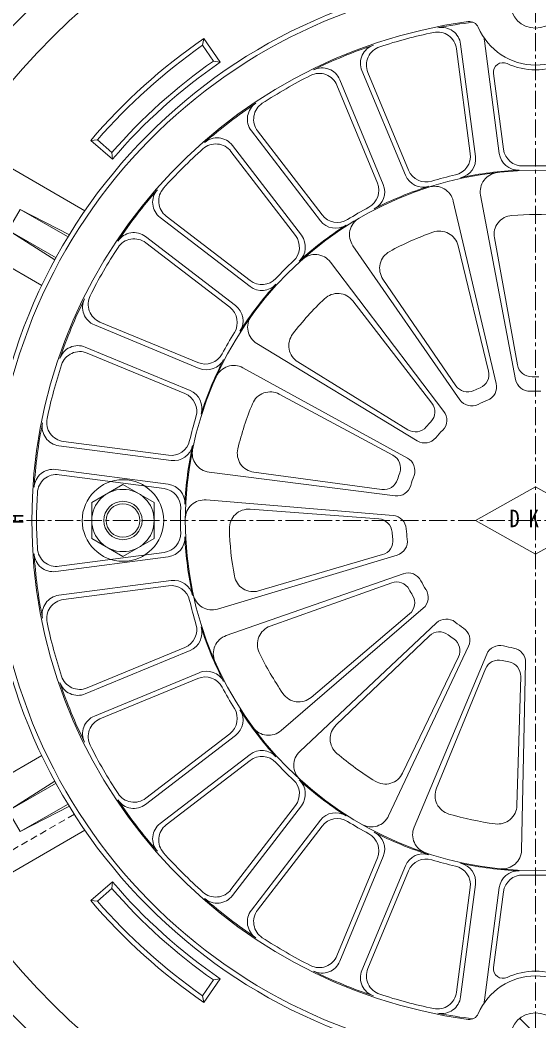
# Model space of a CAD drawing. Units: millimetres, scale not verified. Extents: x -1380 to 1380, y -955 to 955.
# Drawn here: x -557.4 to -449.3, y 120.7 to 329.4 of the extents above; entities that cross this region are included whole.
import ezdxf
from ezdxf.enums import TextEntityAlignment as Align

# ---------------------------------------------------------------- set-up
doc = ezdxf.new("R2010")
doc.units = ezdxf.units.MM
doc.header["$LTSCALE"] = 3
doc.linetypes.add('USER1', pattern=[2, 1.25, -0.25, 0.25, -0.25])
doc.linetypes.add('USER3', pattern=[0.75, 0.5, -0.25])
for name, color, linetype, lineweight in [('0-2_L-2', 7, 'Continuous', 18), ('0-4_L-5', 2, 'USER1', 18), ('0-5_L-3', 7, 'Continuous', 18), ('0-B_L-1a', 3, 'Continuous', 18), ('0-C_L-1b', 150, 'Continuous', 18)]:
    doc.layers.add(name, color=color, linetype=linetype, lineweight=lineweight)
doc.styles.add('ＭＳ ゴシック', font='')
doc.styles.get('ＭＳ ゴシック').set_extended_font_data('MS Gothic')

msp = doc.modelspace()

# ---------------------------------------------------------------- linework, layer by layer
at = {"layer": '0-2_L-2'}
for radius in [155, 154.5]:
    msp.add_circle((-449.992, 225.056), radius, dxfattribs=at)
at = {"layer": '0-4_L-5'}
for p, q in [((-449.992, 476.676), (-449.992, -26.564)), ((-198.372, 225.056), (-701.612, 225.056))]:
    msp.add_line(p, q, dxfattribs=at)
at = {"layer": '0-5_L-3'}
msp.add_line((-453.256, 121.168), (-450.876, 118.789), dxfattribs=at)
msp.add_lwpolyline([(-542.492, 228.809), (-535.992, 232.561), (-529.492, 228.809), (-529.492, 221.303), (-535.992, 217.55), (-542.492, 221.303)], close=True, dxfattribs=at)
for centre, radius in [((-449.992, 333.056), 5.3), ((-535.992, 225.056), 8.5), ((-535.992, 225.056), 6.5), ((-535.992, 225.056), 4), ((-535.992, 225.056), 3.5), ((-449.992, 117.056), 5.3)]:
    msp.add_circle(centre, radius, dxfattribs=at)
at = {"layer": '0-B_L-1a'}
for p, q in [((-462.508, 300.973), (-465.595, 324.418)), ((-457.551, 301.625), (-460.637, 325.071)), ((-463.596, 301.573), (-466.478, 323.464)), ((-477.111, 297.06), (-486.16, 318.908)), ((-476.469, 298.124), (-484.919, 318.523)), ((-456.656, 302.487), (-458.737, 318.294)), ((-482.936, 295.445), (-491.386, 315.844)), ((-481.73, 295.146), (-490.78, 316.994)), ((-494.823, 287.587), (-509.219, 306.349)), ((-494.478, 288.781), (-507.92, 306.298)), ((-498.789, 284.544), (-513.185, 303.305)), ((-500.032, 284.52), (-513.473, 302.037)), ((-461.438, 292.899), (-454.139, 254.472)), ((-467.129, 291.689), (-458.167, 253.616)), ((-509.479, 273.854), (-528.241, 288.25)), ((-509.456, 275.096), (-526.973, 288.537)), ((-512.523, 269.887), (-531.285, 284.283)), ((-453.742, 257.509), (-458.558, 283.988)), ((-513.717, 269.543), (-531.234, 282.984)), ((-488.043, 282.378), (-465.745, 250.242)), ((-459.766, 256.229), (-466.136, 282.377)), ((-492.749, 278.958), (-469.077, 247.821)), ((-466.618, 253.178), (-481.787, 275.409)), ((-471.6, 249.559), (-488.055, 270.855)), ((-520.082, 256.794), (-541.93, 265.844)), ((-520.381, 258), (-540.78, 266.45)), ((-521.996, 252.175), (-543.844, 261.225)), ((-508.068, 261.945), (-474.628, 241.657)), ((-523.06, 251.533), (-543.459, 259.983)), ((-510.977, 256.907), (-476.686, 238.091)), ((-476.619, 243.984), (-499.519, 258.123)), ((-479.698, 238.651), (-503.392, 251.414)), ((-525.908, 237.572), (-549.354, 240.659)), ((-526.509, 238.66), (-548.4, 241.542)), ((-526.561, 232.615), (-550.007, 235.702)), ((-527.423, 231.72), (-549.314, 234.602)), ((-518.051, 235.134), (-479.25, 230.201)), ((-482.016, 231.518), (-508.687, 235.12)), ((-518.659, 229.348), (-479.68, 226.106)), ((-482.659, 225.393), (-509.496, 227.415)), ((-526.561, 217.497), (-550.007, 214.41)), ((-527.423, 218.392), (-549.314, 215.51)), ((-516.266, 206.58), (-478.813, 217.856)), ((-481.875, 217.934), (-507.706, 210.377)), ((-514.469, 201.048), (-477.541, 213.94)), ((-525.908, 212.54), (-549.354, 209.453)), ((-526.509, 211.452), (-548.4, 208.57)), ((-479.972, 212.077), (-505.312, 203.008)), ((-503.022, 181.221), (-473.393, 206.756)), ((-476.222, 205.581), (-496.745, 188.171)), ((-499.129, 176.898), (-470.638, 203.696)), ((-472.102, 201.005), (-491.561, 182.414)), ((-523.06, 198.578), (-543.459, 190.129)), ((-480.608, 163.442), (-463.927, 198.82)), ((-521.996, 197.937), (-543.844, 188.887)), ((-466.033, 196.596), (-477.701, 172.344)), ((-475.294, 161.075), (-460.165, 197.145)), ((-452.9, 156.316), (-452.051, 195.42)), ((-520.082, 193.317), (-541.93, 184.268)), ((-520.381, 192.111), (-540.78, 183.662)), ((-460.408, 194.091), (-470.623, 169.193)), ((-453.071, 192.532), (-453.865, 165.631)), ((-512.523, 180.225), (-531.285, 165.829)), ((-513.717, 180.569), (-531.234, 167.128)), ((-509.479, 176.258), (-528.241, 161.862)), ((-509.456, 175.016), (-526.973, 161.574)), ((-500.032, 165.592), (-513.473, 148.075)), ((-498.789, 165.568), (-513.185, 146.807)), ((-494.823, 162.524), (-509.219, 143.763)), ((-494.478, 161.33), (-507.92, 143.813)), ((-482.936, 154.667), (-491.386, 134.268)), ((-481.73, 154.965), (-490.78, 133.117)), ((-477.111, 153.052), (-486.16, 131.204)), ((-476.469, 151.988), (-484.919, 131.589)), ((-463.596, 148.538), (-466.478, 126.647)), ((-462.508, 149.139), (-465.595, 125.693)), ((-457.551, 148.487), (-460.637, 125.041)), ((-456.656, 147.625), (-458.737, 131.818))]:
    msp.add_line(p, q, dxfattribs=at)
msp.add_lwpolyline([(-437.492, 225.056), (-449.992, 218.056), (-462.492, 225.056), (-449.992, 232.056)], close=True, dxfattribs=at)
msp.add_circle((-449.992, 225.056), 73, dxfattribs=at)
for centre, radius, start, end in [((-449.992, 225.056), 114, 93.07089, 266.92911), ((-449.992, 225.056), 113, 93.61565, 266.38435), ((-449.992, 225.056), 105, 97.68835, 262.31165), ((-449.992, 225.056), 104.759, 97.1633, 101.19874), ((-469.56, 323.896), 4, 7.5, 101.19874), ((-463.772, 327.13), 2, 23.26982, 97.68835), ((-449.992, 333.056), 13, 203.26982, 336.73018), ((-449.992, 225.056), 104, 101.80122, 108.19878), ((-470.443, 322.942), 4, 7.5, 101.80122), ((-449.992, 225.056), 104.759, 108.80126, 116.19874), ((-482.465, 320.439), 4, 108.80126, 202.5), ((-481.223, 320.054), 4, 108.19878, 202.5), ((-456.672, 325.593), 4, 179.28195, 187.5), ((-494.475, 315.464), 4, 22.5, 116.19874), ((-456.754, 318.555), 2, 64.99985, 187.5), ((-449.992, 333.056), 14, 244.99985, 295.00015), ((-449.992, 225.056), 104, 116.80122, 123.19878), ((-495.081, 314.313), 4, 22.5, 116.80122), ((-449.992, 225.056), 104.759, 123.80126, 131.19874), ((-506.045, 308.784), 4, 123.80126, 217.5), ((-504.746, 308.733), 4, 123.19878, 217.5), ((-516.359, 300.87), 4, 37.5, 131.19874), ((-516.647, 299.602), 4, 37.5, 131.80122), ((-449.992, 225.056), 104, 131.80122, 138.19878), ((-467.561, 301.051), 4, 283.01773, 7.5), ((-466.474, 300.45), 4, 282.33141, 7.5), ((-453.585, 302.147), 4, 187.5, 272.66859), ((-452.69, 303.009), 4, 187.5, 271.98227), ((-449.992, 225.056), 74, 88.01773, 91.98227), ((-473.415, 298.59), 4, 202.5, 287.66859), ((-472.774, 299.655), 4, 202.5, 286.98227), ((-449.992, 225.056), 74, 103.01773, 106.98227), ((-449.992, 225.056), 73.175, 92.66859, 102.33141), ((-457.509, 293.645), 4, 96.2543, 190.75497), ((-486.632, 293.914), 4, 298.01773, 22.5), ((-485.426, 293.616), 4, 297.33141, 22.5), ((-449.992, 225.056), 73.175, 107.66859, 117.33141), ((-471.022, 290.773), 4, 13.24503, 107.7457), ((-449.992, 225.056), 104.759, 138.80126, 146.19874), ((-525.806, 291.423), 4, 138.80126, 232.5), ((-524.538, 291.711), 4, 138.19878, 232.5), ((-449.992, 225.056), 74, 118.01773, 121.98227), ((-491.305, 291.216), 4, 217.5, 301.98227), ((-454.622, 284.704), 4, 94.43925, 190.30797), ((-449.992, 225.056), 63.827, 85.56075, 94.43925), ((-449.992, 225.056), 73.175, 122.66859, 132.33141), ((-491.649, 290.022), 4, 217.5, 302.66859), ((-484.757, 284.658), 4, 120.2543, 214.75497), ((-533.72, 281.109), 4, 52.5, 146.19874), ((-503.205, 282.085), 4, 313.01773, 37.5), ((-501.963, 282.108), 4, 312.33141, 37.5), ((-449.992, 225.056), 63.827, 109.56075, 118.43925), ((-470.022, 281.43), 4, 13.69203, 109.56075), ((-449.992, 225.056), 104, 146.80122, 153.19878), ((-533.669, 279.81), 4, 52.5, 146.80122), ((-495.934, 276.537), 4, 37.24503, 131.7457), ((-478.483, 277.663), 4, 118.43925, 214.30797), ((-449.992, 225.056), 74, 133.01773, 136.98227), ((-449.992, 225.056), 73.175, 137.66859, 147.33141), ((-507.044, 277.027), 4, 232.5, 317.66859), ((-507.021, 278.269), 4, 232.5, 316.98227), ((-539.249, 270.146), 4, 153.19878, 247.5), ((-491.22, 268.409), 4, 37.69203, 133.56075), ((-449.992, 225.056), 104.759, 153.80126, 161.19874), ((-540.399, 269.54), 4, 153.80126, 247.5), ((-516.152, 266.369), 4, 328.01773, 52.5), ((-514.958, 266.713), 4, 327.33141, 52.5), ((-449.992, 225.056), 63.827, 133.56075, 142.43925), ((-505.993, 265.365), 4, 144.2543, 238.75497), ((-449.992, 225.056), 74, 148.01773, 151.98227), ((-497.417, 261.527), 4, 142.43925, 238.30797), ((-545.374, 257.529), 4, 67.5, 161.19874), ((-544.99, 256.287), 4, 67.5, 161.80122), ((-518.85, 261.696), 4, 247.5, 331.98227), ((-449.992, 225.056), 104, 161.80122, 168.19878), ((-518.551, 260.49), 4, 247.5, 332.66859), ((-449.992, 225.056), 73.175, 152.66859, 162.33141), ((-512.901, 253.4), 4, 61.24503, 155.7457), ((-450.791, 258.046), 3, 190.30797, 271.3871), ((-462.68, 255.519), 3, 292.6129, 13.69203), ((-449.992, 225.056), 30, 88.6129, 91.3871), ((-464.14, 254.869), 3, 214.30797, 295.3871), ((-449.992, 225.056), 30, 112.6129, 115.3871), ((-461.087, 252.929), 3, 291.70679, 13.24503), ((-451.192, 255.032), 3, 190.75497, 272.29321), ((-524.591, 247.838), 4, 343.01773, 67.5), ((-523.526, 248.479), 4, 342.33141, 67.5), ((-505.289, 247.892), 4, 61.69203, 157.56075), ((-449.992, 225.056), 27, 87.70679, 92.29321), ((-449.992, 225.056), 63.827, 157.56075, 166.43925), ((-473.974, 247.724), 3, 316.6129, 37.69203), ((-463.281, 251.952), 3, 214.75497, 296.29321), ((-449.992, 225.056), 27, 111.70679, 116.29321), ((-449.992, 225.056), 74, 163.01773, 166.98227), ((-471.465, 246.006), 3, 315.70679, 37.24503), ((-449.992, 225.056), 104.759, 168.80126, 176.19874), ((-548.832, 244.625), 4, 168.80126, 262.5), ((-547.878, 245.508), 4, 168.19878, 262.5), ((-475.043, 246.537), 3, 238.30797, 319.3871), ((-449.992, 225.056), 30, 136.6129, 139.3871), ((-473.071, 244.222), 3, 238.75497, 320.29321), ((-449.992, 225.056), 27, 135.70679, 140.29321), ((-525.987, 242.626), 4, 262.5, 346.98227), ((-525.386, 241.538), 4, 262.5, 347.66859), ((-449.992, 225.056), 73.175, 167.66859, 177.33141), ((-517.547, 239.102), 4, 168.2543, 262.75497), ((-508.151, 239.084), 4, 166.43925, 262.30797), ((-481.121, 236.01), 3, 340.6129, 61.69203), ((-478.13, 235.461), 3, 339.70679, 61.24503), ((-550.529, 231.736), 4, 82.5, 176.19874), ((-549.836, 230.636), 4, 82.5, 176.80122), ((-449.992, 225.056), 30, 160.6129, 163.3871), ((-449.992, 225.056), 27, 159.70679, 164.29321), ((-527.083, 228.649), 4, 357.33141, 82.5), ((-481.614, 234.491), 3, 262.30797, 343.3871), ((-478.871, 233.177), 3, 262.75497, 344.29321), ((-449.992, 225.056), 104, 176.80122, 183.19878), ((-527.945, 227.754), 4, 358.01773, 82.5), ((-449.992, 225.056), 74, 178.01773, 181.98227), ((-518.991, 225.362), 4, 85.24503, 179.7457), ((-509.797, 223.426), 4, 85.69203, 181.56075), ((-479.929, 223.116), 3, 3.70679, 85.24503), ((-482.885, 222.402), 3, 4.6129, 85.69203), ((-527.945, 222.358), 4, 277.5, 1.98227), ((-527.083, 221.463), 4, 277.5, 2.66859), ((-449.992, 225.056), 73.175, 182.66859, 192.33141), ((-449.992, 225.056), 63.827, 181.56075, 190.43925), ((-449.992, 225.056), 30, 184.6129, 187.3871), ((-449.992, 225.056), 27, 183.70679, 188.29321), ((-549.836, 219.476), 4, 183.19878, 277.5), ((-482.718, 220.813), 3, 286.30797, 7.3871), ((-479.678, 220.729), 3, 286.75497, 8.29321), ((-550.529, 218.376), 4, 183.80126, 277.5), ((-449.992, 225.056), 104.759, 183.80126, 191.19874), ((-508.829, 214.216), 4, 190.43925, 286.30797), ((-476.552, 211.107), 3, 27.70679, 109.24503), ((-525.987, 207.486), 4, 13.01773, 97.5), ((-525.386, 208.574), 4, 12.33141, 97.5), ((-478.962, 209.253), 3, 28.6129, 109.69203), ((-449.992, 225.056), 27, 207.70679, 212.29321), ((-548.832, 205.487), 4, 97.5, 191.19874), ((-517.42, 210.411), 4, 192.2543, 286.75497), ((-449.992, 225.056), 30, 208.6129, 211.3871), ((-478.163, 207.869), 3, 310.30797, 31.3871), ((-475.351, 209.028), 3, 310.75497, 32.29321), ((-547.878, 204.604), 4, 97.5, 191.80122), ((-449.992, 225.056), 74, 193.01773, 196.98227), ((-449.992, 225.056), 104, 191.80122, 198.19878), ((-524.591, 202.274), 4, 292.5, 16.98227), ((-523.526, 201.632), 4, 292.5, 17.66859), ((-449.992, 225.056), 73.175, 197.66859, 207.33141), ((-503.964, 199.242), 4, 109.69203, 205.56075), ((-468.582, 201.51), 3, 51.70679, 133.24503), ((-449.992, 225.056), 27, 231.70679, 236.29321), ((-466.64, 200.099), 3, 334.75497, 56.29321), ((-513.15, 197.271), 4, 109.24503, 203.7457), ((-470.029, 198.836), 3, 52.6129, 133.69203), ((-449.992, 225.056), 30, 232.6129, 235.3871), ((-468.737, 197.897), 3, 334.30797, 55.3871), ((-457.398, 195.985), 3, 75.70679, 157.24503), ((-449.992, 225.056), 27, 255.70679, 260.29321), ((-455.05, 195.485), 3, 358.75497, 80.29321), ((-449.992, 225.056), 63.827, 205.56075, 214.43925), ((-457.632, 192.953), 3, 76.6129, 157.69203), ((-449.992, 225.056), 30, 256.6129, 259.3871), ((-456.069, 192.62), 3, 358.30797, 79.3871), ((-544.99, 193.824), 4, 198.19878, 292.5), ((-518.85, 188.416), 4, 28.01773, 112.5), ((-518.551, 189.622), 4, 27.33141, 112.5), ((-545.374, 192.583), 4, 198.80126, 292.5), ((-449.992, 225.056), 104.759, 198.80126, 206.19874), ((-449.992, 225.056), 74, 208.01773, 211.98227), ((-499.333, 191.222), 4, 214.43925, 310.30797), ((-516.152, 183.743), 4, 307.5, 31.98227), ((-540.399, 180.572), 4, 112.5, 206.19874), ((-514.958, 183.398), 4, 307.5, 32.66859), ((-449.992, 225.056), 73.175, 212.66859, 222.33141), ((-539.249, 179.966), 4, 112.5, 206.80122), ((-505.633, 184.251), 4, 216.2543, 310.75497), ((-488.798, 179.522), 4, 133.69203, 229.56075), ((-449.992, 225.056), 104, 206.80122, 213.19878), ((-507.044, 173.085), 4, 42.33141, 127.5), ((-507.021, 171.842), 4, 43.01773, 127.5), ((-496.389, 173.984), 4, 133.24503, 227.7457), ((-449.992, 225.056), 63.827, 229.56075, 238.43925), ((-449.992, 225.056), 74, 223.01773, 226.98227), ((-481.305, 174.078), 4, 238.43925, 334.30797), ((-503.205, 168.027), 4, 322.5, 46.98227), ((-501.963, 168.003), 4, 322.5, 47.66859), ((-449.992, 225.056), 73.175, 227.66859, 237.33141), ((-466.923, 167.674), 4, 157.69203, 253.56075), ((-533.669, 170.301), 4, 213.19878, 307.5), ((-533.72, 169.002), 4, 213.80126, 307.5), ((-449.992, 225.056), 104.759, 213.80126, 221.19874), ((-457.864, 165.749), 4, 262.43925, 358.30797), ((-491.649, 160.089), 4, 57.33141, 142.5), ((-491.305, 158.895), 4, 58.01773, 142.5), ((-484.226, 165.148), 4, 240.2543, 334.75497), ((-449.992, 225.056), 63.827, 253.56075, 262.43925), ((-525.806, 158.689), 4, 127.5, 221.19874), ((-524.538, 158.401), 4, 127.5, 221.80122), ((-449.992, 225.056), 74, 238.01773, 241.98227), ((-471.605, 159.528), 4, 157.24503, 251.7457), ((-486.632, 156.197), 4, 337.5, 61.98227), ((-449.992, 225.056), 73.175, 242.66859, 252.33141), ((-485.426, 156.496), 4, 337.5, 62.66859), ((-449.992, 225.056), 104, 221.80122, 228.19878), ((-473.415, 151.521), 4, 72.33141, 157.5), ((-456.9, 156.403), 4, 264.2543, 358.75497), ((-472.774, 150.457), 4, 73.01773, 157.5), ((-449.992, 225.056), 74, 253.01773, 256.98227), ((-467.561, 149.06), 4, 352.5, 76.98227), ((-466.474, 149.661), 4, 352.5, 77.66859), ((-449.992, 225.056), 73.175, 257.66859, 267.33141), ((-453.585, 147.965), 4, 87.33141, 172.5), ((-452.69, 147.103), 4, 88.01773, 172.5), ((-449.992, 225.056), 74, 268.01773, 271.98227), ((-516.647, 150.51), 4, 228.19878, 322.5), ((-516.359, 149.242), 4, 228.80126, 322.5), ((-449.992, 225.056), 104.759, 228.80126, 236.19874), ((-506.045, 141.328), 4, 142.5, 236.19874), ((-504.746, 141.378), 4, 142.5, 236.80122), ((-449.992, 225.056), 104, 236.80122, 243.19878), ((-495.081, 135.798), 4, 243.19878, 337.5), ((-494.475, 134.648), 4, 243.80126, 337.5), ((-481.223, 130.058), 4, 157.5, 251.80122), ((-456.754, 131.557), 2, 172.5, 295.00015), ((-449.992, 225.056), 104.759, 243.80126, 251.19874), ((-482.465, 129.673), 4, 157.5, 251.19874), ((-449.992, 117.056), 13, 23.26982, 156.73018), ((-449.992, 117.056), 14, 64.99985, 115.00015), ((-449.992, 225.056), 104, 251.80122, 258.19878), ((-470.443, 127.17), 4, 258.19878, 352.5), ((-469.56, 126.215), 4, 258.80126, 352.5), ((-456.672, 124.519), 4, 172.5, 180.71805), ((-449.992, 225.056), 104.759, 258.80126, 262.8367), ((-463.772, 122.982), 2, 262.31165, 336.73018)]:
    msp.add_arc(centre, radius, start, end, dxfattribs=at)
at = {"layer": '0-C_L-1b'}
for p, q in [((-519.394, 324.173), (-519.147, 325.563)), ((-519.394, 324.173), (-517.1, 320.897)), ((-519.147, 325.563), (-515.705, 320.648)), ((-517.1, 320.897), (-515.705, 320.648)), ((-543.91, 289.672), (-568.653, 303.957)), ((-542.719, 304.338), (-541.312, 304.439)), ((-538.191, 300.401), (-542.719, 304.338)), ((-538.293, 301.815), (-541.312, 304.439)), ((-538.293, 301.815), (-538.191, 300.401)), ((-552.91, 274.084), (-577.653, 288.369)), ((-547.445, 284.207), (-557.399, 289.954)), ((-547.166, 284.665), (-557.399, 289.954)), ((-549.945, 279.877), (-559.899, 285.624)), ((-552.91, 176.028), (-577.653, 161.743)), ((-549.945, 170.235), (-559.899, 164.488)), ((-547.445, 165.905), (-557.399, 160.158)), ((-547.166, 165.447), (-557.399, 160.158)), ((-543.91, 160.44), (-568.653, 146.154)), ((-538.191, 149.711), (-542.719, 145.774)), ((-538.293, 148.297), (-541.312, 145.673)), ((-538.293, 148.297), (-538.191, 149.711)), ((-542.719, 145.774), (-541.312, 145.673)), ((-519.147, 124.549), (-515.705, 129.464)), ((-517.1, 129.215), (-515.705, 129.464)), ((-519.394, 125.938), (-517.1, 129.215)), ((-519.394, 125.938), (-519.147, 124.549))]:
    msp.add_line(p, q, dxfattribs=at)
at = {"layer": '0-C_L-1b', "linetype": 'USER3'}
msp.add_line((-546.124, 163.781), (-577.323, 145.767), dxfattribs=at)
at = {"layer": '0-C_L-1b'}
for points in [[(-550.202, 279.406), (-559.899, 285.624), (-557.399, 289.954)], [(-550.202, 170.705), (-559.899, 164.488), (-557.399, 160.158)]]:
    msp.add_lwpolyline(points, dxfattribs=at)
msp.add_circle((-449.992, 225.056), 150, dxfattribs=at)
for radius, start, end in [(142.5, 90, 150), (142.5, 30, 90), (122, 124.53036, 139.46964), (121, 125, 139), (117, 125, 139), (116, 124.50606, 139.49394), (142.5, 210, 270), (142.5, 270, 330), (117, 221, 235), (116, 220.50606, 235.49394), (122, 220.53036, 235.46964), (121, 221, 235)]:
    msp.add_arc((-449.992, 225.056), radius, start, end, dxfattribs=at)

# ---------------------------------------------------------------- texts
at = {"layer": '0-B_L-1a', "color": 7, "style": 'ＭＳ ゴシック', "width": 0.85}
msp.add_text('H', height=3.666, rotation=270, dxfattribs=at).set_placement((-561.492, 226.473), align=Align.BOTTOM_LEFT)
for s, p in [('D', (-455.408, 222.556)), ('K', (-451.408, 222.556))]:
    msp.add_text(s, height=3.666, dxfattribs=at).set_placement(p, align=Align.BOTTOM_LEFT)

doc.saveas('drawing.dxf')
